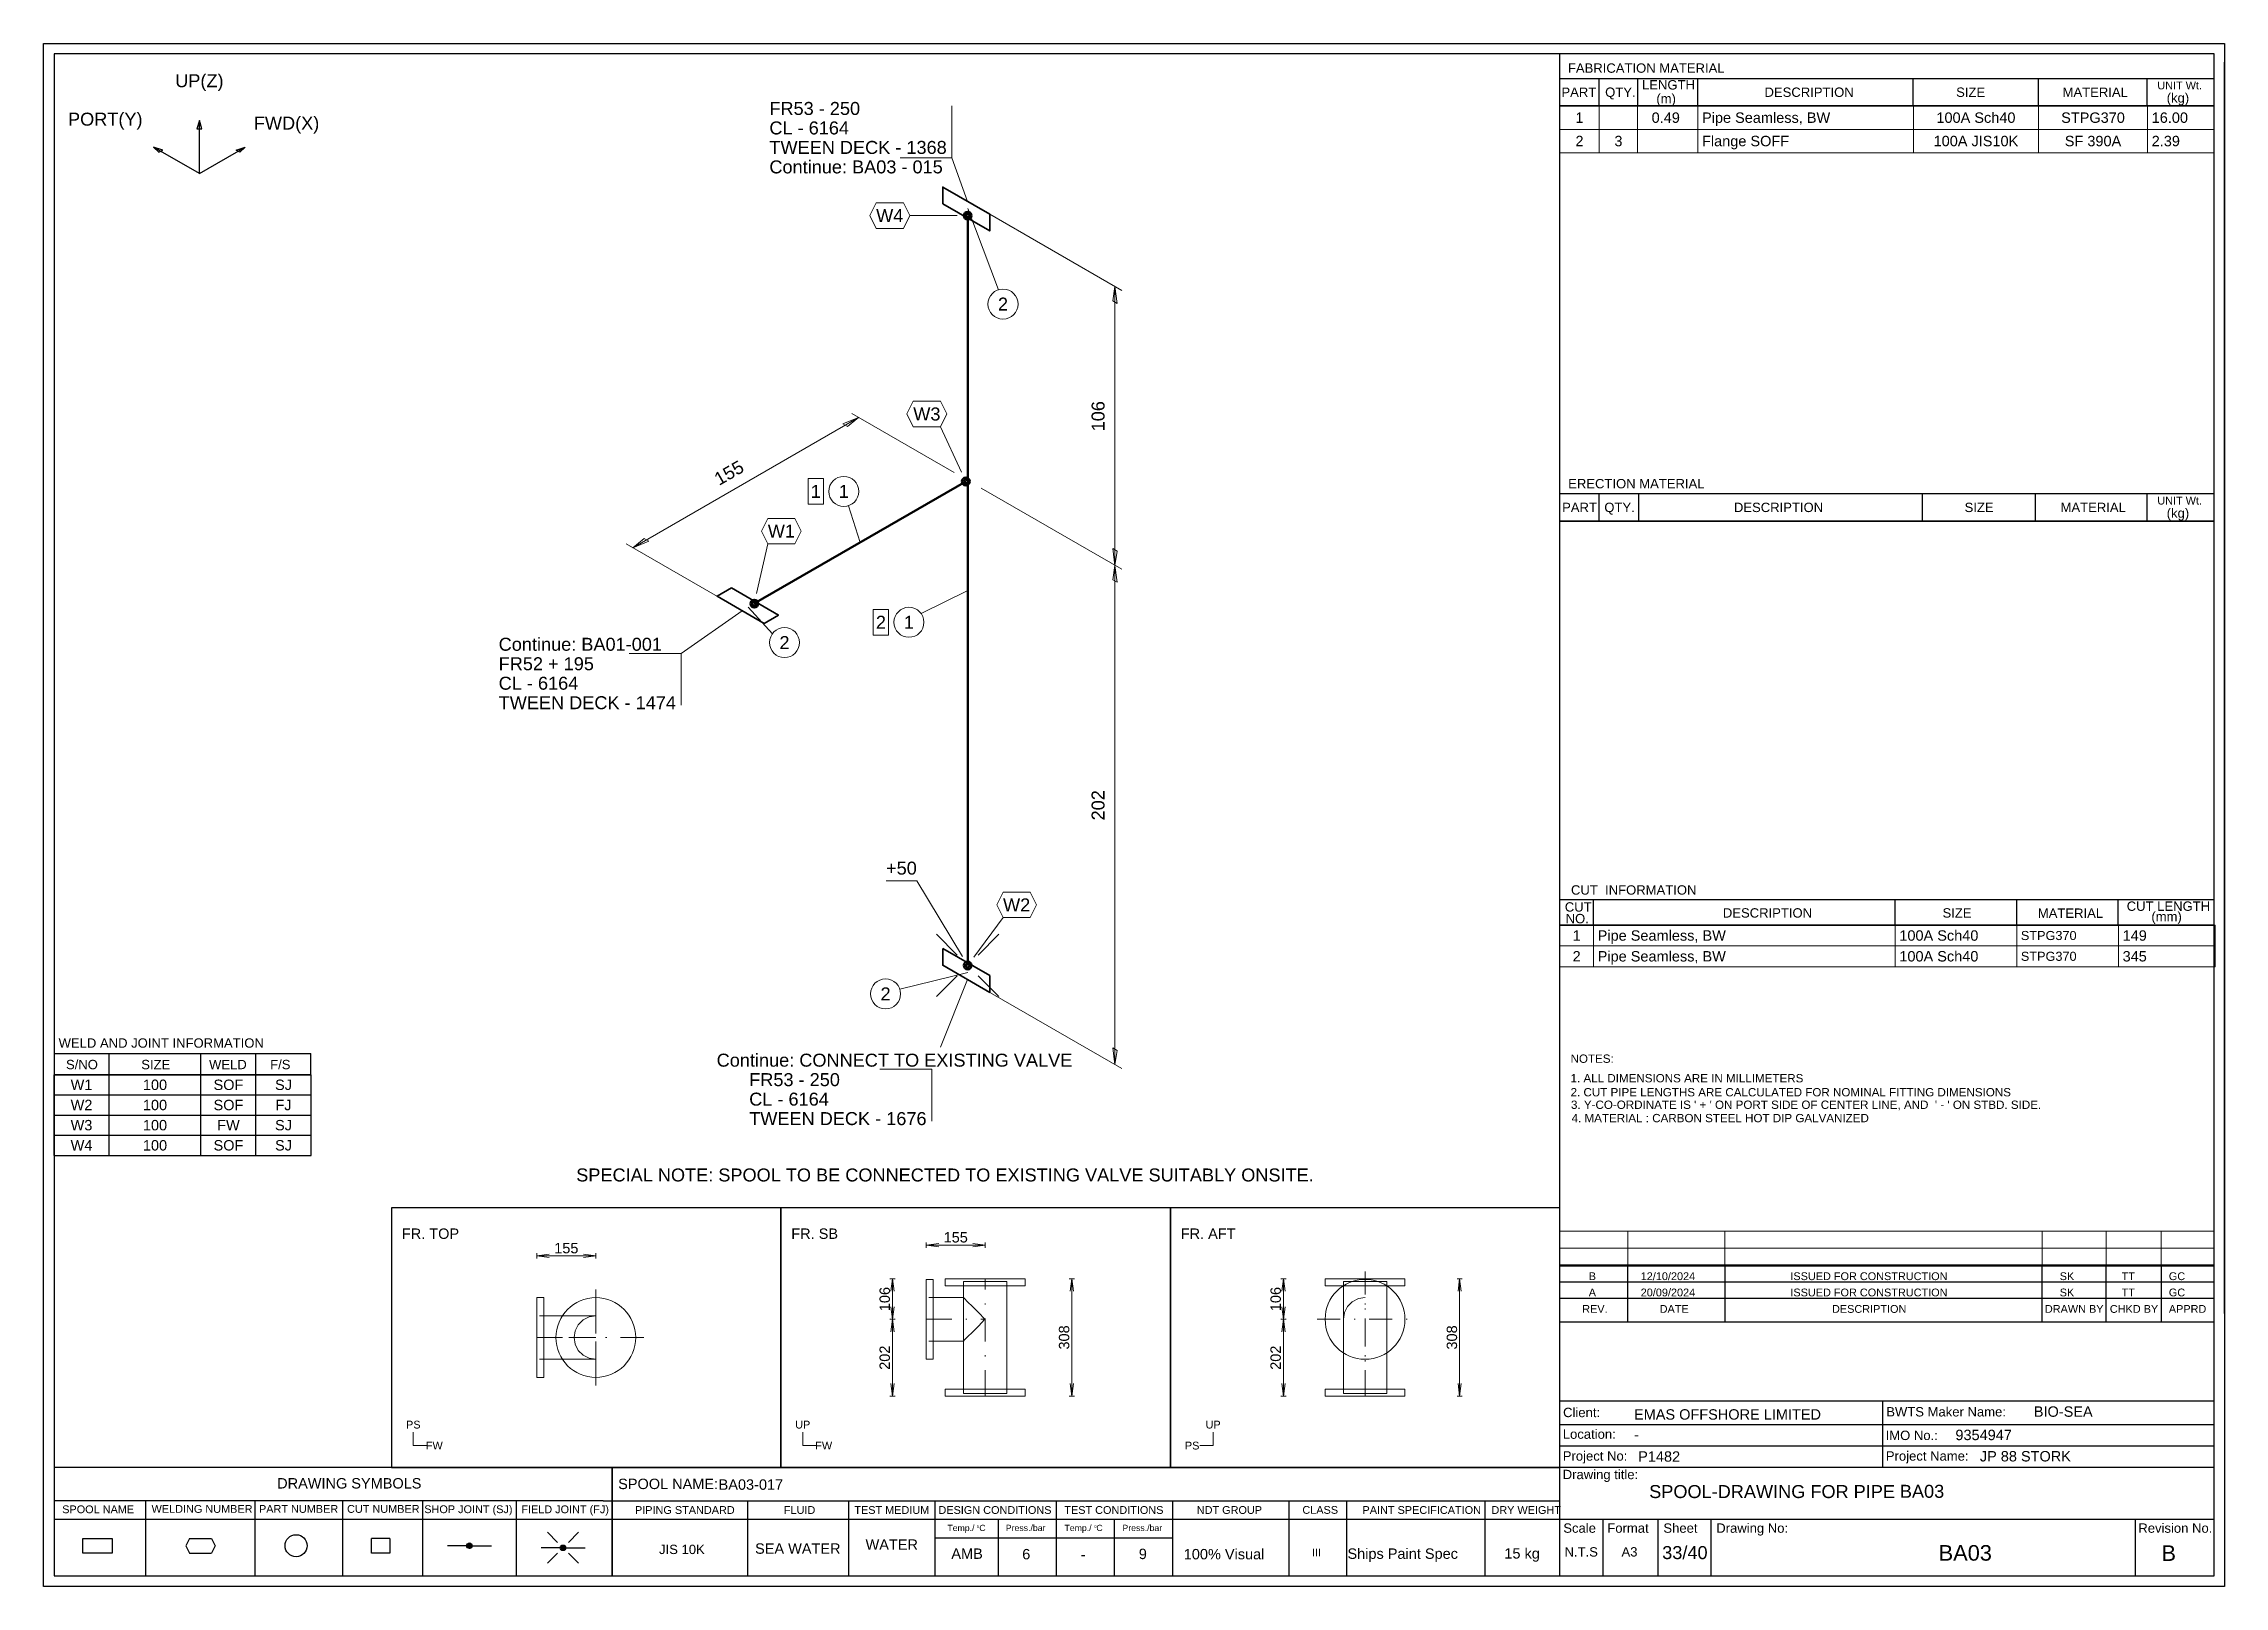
# Model space of a CAD drawing. Header units: millimetres. Extents: x 0 to 420, y 0 to 297.
import ezdxf
from ezdxf.enums import TextEntityAlignment as Align

# ---------------------------------------------------------------- set-up
doc = ezdxf.new("R2010")
doc.units = ezdxf.units.MM
doc.linetypes.add('DOTTED_DASHED5', pattern=[10.0001, 4.444489, -2.666693, 0.222224, -2.666693])
doc.linetypes.add('DOTTED_DASHED6', pattern=[9.99998, 4.444436, -2.666661, 0.222222, -2.666661])
for name, color, linetype in [('FramesFromTables', 40, 'Continuous'), ('I_Coordinates', 11, 'Continuous'), ('I_CutNumbers', 10, 'Continuous'), ('I_Dimensions', 4, 'Continuous'), ('I_OtherComponents', 2, 'Continuous'), ('I_PartNumbers', 9, 'Continuous'), ('I_Pipes', 1, 'Continuous'), ('I_Tags', 8, 'Continuous'), ('SymbolsOnDrawingSheet', 1, 'Continuous'), ('TextFromTables', 2, 'Continuous'), ('TextFromTextBoxes', 2, 'Continuous')]:
    doc.layers.add(name, color=color, linetype=linetype)
doc.styles.add('Cadmatic Default Text', font='arial.ttf')

# ---------------------------------------------------------------- blocks, each defined once
blk = doc.blocks.new('BA01728716209_BOM_4')
at = {"layer": 'FramesFromTables', "linetype": 'ByBlock', "lineweight": 18}
for p, q in [((292, 285), (418, 285)), ((292, 276), (292, 285)), ((292, 276), (292, 285)), ((299.6, 276), (299.6, 285)), ((299.6, 276), (299.6, 285)), ((307, 276), (307, 285)), ((307, 276), (307, 285)), ((318.6, 276), (318.6, 285)), ((318.6, 276), (318.6, 285)), ((360.1, 276), (360.1, 285)), ((360.1, 276), (360.1, 285)), ((384.2, 276), (384.2, 285)), ((384.2, 276), (384.2, 285)), ((405.2, 276), (405.2, 285)), ((405.2, 276), (405.2, 285)), ((418, 276), (418, 285)), ((292, 280.5), (418, 280.5)), ((292, 205), (418.1, 205)), ((292, 205), (418.1, 205)), ((292, 127.3), (418.2, 127.3)), ((292, 119.3), (292, 127.3)), ((292, 119.3), (292, 127.3)), ((298.5, 119.3), (298.5, 127.3)), ((298.5, 119.3), (298.5, 127.3)), ((356.6, 119.3), (356.6, 127.3)), ((356.6, 119.3), (356.6, 127.3)), ((380, 119.3), (380, 127.3)), ((380, 119.3), (380, 127.3)), ((399.6, 119.3), (399.6, 127.3)), ((399.6, 119.3), (399.6, 127.3)), ((418, 119.3), (418, 127.3)), ((292, 123.3), (418.2, 123.3)), ((292, 68.4), (418, 68.4)), ((292, 58.6), (292, 68.4)), ((292, 58.6), (292, 68.4)), ((305.1, 58.6), (305.1, 68.4)), ((305.1, 58.6), (305.1, 68.4)), ((323.8, 58.6), (323.8, 68.4)), ((323.8, 58.6), (323.8, 68.4)), ((384.9, 58.6), (384.9, 68.4)), ((384.9, 58.6), (384.9, 68.4)), ((397.2, 58.6), (397.2, 68.4)), ((397.2, 58.6), (397.2, 68.4)), ((407.8, 58.6), (407.8, 68.4)), ((407.8, 58.6), (407.8, 68.4)), ((418, 58.6), (418, 68.4)), ((292, 65.13), (418, 65.13)), ((292, 61.87), (418, 61.87))]:
    blk.add_line(p, q, dxfattribs=at)
at = {"layer": 'FramesFromTables', "linetype": 'ByBlock', "lineweight": -3}
for p, q in [((2, 98.5), (51.5, 98.5)), ((2, 82.96), (2, 98.5)), ((2, 82.96), (2, 98.5)), ((12.6, 82.96), (12.6, 98.5)), ((12.6, 82.96), (12.6, 98.5)), ((30.3, 82.96), (30.3, 98.5)), ((30.3, 82.96), (30.3, 98.5)), ((40.9, 82.96), (40.9, 98.5)), ((40.9, 82.96), (40.9, 98.5)), ((51.5, 82.96), (51.5, 98.5)), ((2, 94.62), (51.5, 94.62)), ((2, 90.73), (51.5, 90.73)), ((2, 86.85), (51.5, 86.85))]:
    blk.add_line(p, q, dxfattribs=at)
at = {"layer": 'FramesFromTables', "linetype": 'ByBlock', "lineweight": 18, "flags": 128}
for points in [[(292, 276), (418, 276), (418, 285)], [(292, 119.3), (418.2, 119.3), (418.2, 127.3)], [(292, 58.6), (418, 58.6), (418, 68.4)]]:
    blk.add_lwpolyline(points, dxfattribs=at)
at = {"layer": 'FramesFromTables', "linetype": 'ByBlock', "lineweight": -3, "flags": 128}
blk.add_lwpolyline([(2, 82.96), (51.5, 82.96), (51.5, 98.5)], dxfattribs=at)
at = {"layer": 'TextFromTables', "linetype": 'ByBlock', "lineweight": 13, "style": 'Cadmatic Default Text'}
for s, p in [('1', (295.8, 282.75)), ('2', (295.8, 278.25))]:
    blk.add_text(s, height=2, dxfattribs=at).set_placement(p, align=Align.MIDDLE_CENTER)
at = {"layer": 'TextFromTables', "linetype": 'ByBlock', "lineweight": 25, "style": 'Cadmatic Default Text'}
for s, p in [('0.49 ', (312.8, 282.75)), ('100A Sch40', (372.15, 282.75)), ('STPG370', (394.7, 282.75)), ('3', (303.3, 278.25)), ('100A JIS10K', (372.15, 278.25)), ('SF 390A', (394.7, 278.25)), ('1', (295.25, 125.3)), ('2', (295.25, 121.3)), ('W1', (7.3, 96.56)), ('100', (21.45, 96.56)), ('SOF', (35.6, 96.56)), ('SJ', (46.2, 96.56)), ('W2', (7.3, 92.67)), ('100', (21.45, 92.67)), ('SOF', (35.6, 92.67)), ('FJ', (46.2, 92.67)), ('W3', (7.3, 88.79)), ('100', (21.45, 88.79)), ('FW', (35.6, 88.79)), ('SJ', (46.2, 88.79)), ('W4', (7.3, 84.91)), ('100', (21.45, 84.91)), ('SOF', (35.6, 84.91)), ('SJ', (46.2, 84.91))]:
    blk.add_text(s, height=2, dxfattribs=at).set_placement(p, align=Align.MIDDLE_CENTER)
for s, height, p in [('Pipe Seamless, BW ', 2, (319.4, 282.75)), ('16.00', 2, (406, 282.75)), ('Flange SOFF ', 2, (319.4, 278.25)), ('2.39', 2, (406, 278.25)), ('Pipe Seamless, BW', 2, (299.3, 125.3)), ('100A Sch40', 2, (357.4, 125.3)), ('STPG370', 1.75, (380.8, 125.3)), ('149', 2, (400.4, 125.3)), ('Pipe Seamless, BW', 2, (299.3, 121.3)), ('100A Sch40', 2, (357.4, 121.3)), ('STPG370', 1.75, (380.8, 121.3)), ('345', 2, (400.4, 121.3))]:
    blk.add_text(s, height=height, dxfattribs=at).set_placement(p, align=Align.MIDDLE_LEFT)
at = {"layer": 'TextFromTextBoxes', "linetype": 'ByBlock', "lineweight": -3, "style": 'Cadmatic Default Text'}
for s, p in [('EMAS OFFSHORE LIMITED', (306.3, 33.1)), ('BIO-SEA', (383.3, 33.65)), ('9354947', (368.2, 29.15)), ('-', (306.3, 29.2)), ('P1482', (307.1, 25)), ('JP 88 STORK', (372.9, 25.05)), ('BA03-017', (130, 19.6))]:
    blk.add_text(s, height=2, dxfattribs=at).set_placement(p, align=Align.MIDDLE_LEFT)
at = {"layer": 'TextFromTextBoxes', "linetype": 'ByBlock', "lineweight": 25, "style": 'Cadmatic Default Text'}
blk.add_text('BA03', height=2.5, dxfattribs=at).set_placement((357.5, 18.3), align=Align.MIDDLE_LEFT)
at = {"layer": 'TextFromTextBoxes', "linetype": 'ByBlock', "lineweight": -3, "style": 'Cadmatic Default Text'}
for s, height, p in [('WATER', 2, (163.35, 8.05)), ('SEA WATER', 2, (145.25, 7.28)), ('AMB', 2, (177.85, 6.3)), ('6', 2, (189.25, 6.2)), ('-', 2, (200.2, 6.15)), ('9', 2, (211.7, 6.25)), ('100% Visual', 2, (227.35, 6.2)), ('Ships Paint Spec', 2, (261.75, 6.3)), ('15 kg', 2, (284.75, 6.35)), ('33/40', 2.5, (316.1, 6.5))]:
    blk.add_text(s, height=height, dxfattribs=at).set_placement(p, align=Align.MIDDLE_CENTER)
at = {"layer": 'TextFromTextBoxes', "linetype": 'ByBlock', "lineweight": 25, "style": 'Cadmatic Default Text'}
blk.add_text('BA03', height=3, dxfattribs=at).set_placement((370.1, 6.45), align=Align.MIDDLE_CENTER)
blk = doc.blocks.new('SEDS_SPOOL_FORMAT_Gol_5')
at = {"layer": 'SymbolsOnDrawingSheet', "linetype": 'ByBlock', "lineweight": -3, "flags": 128}
for points in [[(0, 297), (420, 297), (420, 0), (0, 0), (0, 297)], [(418.01, 295.01), (2, 295.01)], [(2, 295.01), (2, 2)], [(292.02, 50.91), (292.02, 295.01)], [(418.01, 2), (418.01, 295.01)], [(292.02, 290.3), (418.01, 290.3)], [(299.59, 285.01), (299.59, 290.3)], [(307.02, 285.01), (307.02, 290.3)], [(318.61, 285.01), (318.61, 290.3)], [(360.08, 285.01), (360.08, 290.3)], [(384.18, 285.01), (384.18, 290.3)], [(405.15, 285.01), (405.15, 290.3)], [(405.15, 285.01), (405.15, 290.3)], [(420, 52.53), (420, 293.46)], [(420, 52.53), (420, 293.46)], [(292.02, 284.66), (292.02, 288.77)], [(292, 285), (418, 285)], [(292, 253.5), (292, 285)], [(292, 253.5), (292, 285)], [(292.02, 285.01), (418.01, 285.01)], [(418.01, 285.01), (292.02, 285.01)], [(418, 253.5), (418, 285)], [(292.02, 210.38), (418.01, 210.38)], [(299.57, 205.08), (299.57, 210.38)], [(307.21, 205.08), (307.21, 210.38)], [(361.83, 205.03), (361.83, 210.38)], [(383.61, 205.08), (383.61, 210.38)], [(405.15, 205.17), (405.15, 210.38)], [(292.02, 205.08), (292.02, 209.18)], [(292.02, 205.08), (418.01, 205.08)], [(292.02, 186.7), (292.02, 205.08)], [(292.02, 186.7), (292.02, 205.08)], [(418.01, 205.08), (292.02, 205.08)], [(418, 166), (418, 205)], [(292.02, 132.23), (418.01, 132.23)], [(292.02, 127.3), (292.02, 131.41)], [(298.48, 127.3), (298.48, 132.23)], [(356.6, 127.3), (356.6, 132.23)], [(380.01, 127.3), (380.01, 132.23)], [(399.56, 127.3), (399.56, 132.23)], [(292.02, 127.3), (418.01, 127.3)], [(418.01, 127.3), (292.02, 127.3)], [(418, 111.3), (418, 127.3)], [(2, 102.57), (51.49, 102.57)], [(12.6, 98.45), (12.6, 102.57)], [(30.28, 98.45), (30.28, 102.57)], [(40.88, 98.45), (40.88, 102.57)], [(51.49, 98.45), (51.49, 102.57)], [(2, 98.5), (51.5, 98.5)], [(2, 98.5), (51.5, 98.5)], [(51.49, 98.47), (2, 98.47)], [(2, 98.45), (51.49, 98.45)], [(418, 55.4), (418, 68.5)], [(292.02, 52.57), (292.02, 66.5)], [(292.02, 52.57), (292.02, 66.5)], [(292.02, 61.73), (418.01, 61.73)], [(305.1, 50.91), (305.1, 61.73)], [(323.84, 50.91), (323.84, 61.73)], [(384.91, 50.91), (384.91, 61.73)], [(397.21, 50.91), (397.21, 61.73)], [(407.86, 50.91), (407.86, 61.73)], [(292.02, 58.6), (418.01, 58.6)], [(292.02, 55.47), (418.01, 55.47)], [(292.02, 50.91), (418.01, 50.91)], [(292.02, 2), (292.02, 50.91)], [(292.02, 35.73), (418.01, 35.73)], [(354.24, 22.93), (354.24, 35.73)], [(292.02, 31.13), (418.01, 31.13)], [(292.02, 27.03), (418.01, 27.03)], [(2, 22.93), (107.74, 22.93)], [(107.74, 22.93), (292.02, 22.93)], [(109.52, 22.93), (109.52, 2)], [(109.52, 2), (109.52, 22.93)], [(292.02, 22.93), (418.01, 22.93)], [(107.74, 16.45), (2, 16.45)], [(2, 12.91), (292.02, 12.91)], [(19.62, 16.45), (19.62, 2)], [(40.69, 16.45), (40.69, 2)], [(57.56, 16.45), (57.56, 2)], [(72.95, 16.45), (72.95, 2)], [(91.02, 16.45), (91.02, 2)], [(107.74, 16.45), (292.02, 16.45)], [(135.58, 16.45), (135.58, 2)], [(155.03, 16.45), (155.03, 2)], [(171.67, 16.45), (171.67, 2)], [(183.82, 12.91), (183.82, 2)], [(195.02, 16.45), (195.02, 2)], [(206.21, 12.91), (206.21, 2)], [(217.4, 16.45), (217.4, 2)], [(239.85, 16.45), (239.85, 2)], [(250.91, 16.34), (250.91, 2)], [(277.59, 16.45), (277.59, 2)], [(292.02, 12.91), (418.01, 12.91)], [(300.39, 2), (300.39, 12.91)], [(310.96, 2), (310.96, 12.91)], [(321.13, 2), (321.13, 12.91)], [(402.9, 2), (402.9, 12.91)], [(13.2, 6.41), (7.55, 6.41), (7.55, 9.23), (13.2, 9.23)], [(13.2, 9.23), (13.2, 6.41)], [(28.12, 9.23), (27.42, 7.82)], [(28.12, 9.23), (32.36, 9.23)], [(32.36, 9.23), (33.07, 7.82)], [(66.68, 9.23), (66.68, 6.41), (63.15, 6.41), (63.15, 9.23)], [(66.68, 9.23), (63.15, 9.23)], [(99, 8.47), (97.06, 10.41)], [(101.09, 8.47), (103.03, 10.41)], [(171.67, 9.37), (217.4, 9.37)], [(171.67, 9.37), (217.4, 9.37)], [(27.42, 7.82), (28.12, 6.41)], [(28.12, 6.41), (32.36, 6.41)], [(33.07, 7.82), (32.36, 6.41)], [(81.48, 7.82), (77.79, 7.82)], [(81.49, 7.78), (82.04, 8.32)], [(81.51, 7.9), (81.93, 8.32)], [(81.52, 7.7), (82.14, 8.32)], [(81.55, 7.62), (82.22, 8.29)], [(81.56, 8.06), (81.76, 8.26)], [(81.57, 7.54), (82.28, 8.25)], [(81.62, 7.48), (82.34, 8.2)], [(81.68, 7.44), (82.4, 8.16)], [(81.74, 7.39), (82.45, 8.1)], [(81.8, 7.35), (82.48, 8.02)], [(81.88, 7.32), (82.5, 7.94)], [(81.98, 7.32), (82.53, 7.86)], [(82.09, 7.32), (82.52, 7.75)], [(82.24, 7.36), (82.47, 7.59)], [(82.54, 7.82), (86.24, 7.82)], [(99.51, 7.42), (95.82, 7.42)], [(99, 6.38), (97.06, 4.44)], [(99.53, 7.47), (99.99, 7.93)], [(99.53, 7.37), (100.1, 7.93)], [(99.56, 7.29), (100.2, 7.93)], [(99.58, 7.62), (99.88, 7.93)], [(99.58, 7.21), (100.27, 7.89)], [(99.61, 7.13), (100.33, 7.84)], [(99.67, 7.08), (100.39, 7.8)], [(99.73, 7.03), (100.45, 7.75)], [(99.79, 6.99), (100.49, 7.69)], [(99.85, 6.94), (100.52, 7.61)], [(99.94, 6.92), (100.54, 7.53)], [(100.04, 6.92), (100.57, 7.45)], [(100.15, 6.92), (100.54, 7.31)], [(100.38, 7.04), (100.49, 7.15)], [(100.57, 7.42), (104.27, 7.42)], [(101.09, 6.38), (103.03, 4.44)], [(2, 2), (418.01, 2)]]:
    blk.add_lwpolyline(points, dxfattribs=at)
at = {"layer": 'SymbolsOnDrawingSheet', "linetype": 'ByBlock', "lineweight": -3}
for centre, radius in [((48.63, 7.82), 2.12), ((82.01, 7.82), 0.53), ((100.04, 7.42), 0.53)]:
    blk.add_circle(centre, radius, dxfattribs=at)
at = {"layer": 'SymbolsOnDrawingSheet', "linetype": 'ByBlock', "lineweight": -3, "style": 'Cadmatic Default Text'}
for s, height, p in [('FABRICATION MATERIAL', 1.8, (293.57, 293.19)), ('LENGTH', 1.8, (307.84, 289.97)), ('PART', 1.8, (292.32, 288.55)), ('QTY.', 1.8, (300.74, 288.55)), ('DESCRIPTION', 1.8, (331.43, 288.55)), ('SIZE', 1.8, (368.34, 288.55)), ('MATERIAL', 1.8, (388.84, 288.55)), ('UNIT Wt.', 1.5, (407.08, 289.7)), (' (kg)', 1.8, (408.19, 287.46)), ('ERECTION MATERIAL', 1.8, (293.62, 213.19)), ('PART', 1.8, (292.45, 208.62)), ('QTY.', 1.8, (300.58, 208.62)), ('DESCRIPTION', 1.8, (325.54, 208.62)), ('SIZE', 1.8, (369.97, 208.62)), ('MATERIAL', 1.8, (388.45, 208.62)), ('UNIT Wt.', 1.5, (407.08, 209.77)), (' (kg)', 1.8, (408.19, 207.53)), ('CUT  INFORMATION', 1.8, (294.16, 134.97)), ('CUT ', 1.8, (292.97, 131.7)), ('DESCRIPTION', 1.8, (323.41, 130.55)), ('SIZE', 1.8, (365.72, 130.55)), ('MATERIAL', 1.8, (384.07, 130.5)), ('CUT LENGTH', 1.8, (401.19, 131.85)), ('NO.', 1.8, (293.13, 129.46)), ('(mm)', 1.8, (405.94, 129.85)), ('WELD AND JOINT INFORMATION', 1.8, (2.89, 105.5)), ('S/NO', 1.8, (4.31, 101.36)), ('SIZE', 1.8, (18.81, 101.36)), ('WELD', 1.8, (31.86, 101.36)), ('F/S', 1.8, (43.63, 101.36)), ('SPOOL-DRAWING FOR PIPE', 2.5, (309.22, 19.5))]:
    blk.add_text(s, height=height, dxfattribs=at).set_placement(p, align=Align.TOP_LEFT)
for s, height, p in [('(m)', 1.8, (310.6, 285.51)), ('Client:', 1.8, (292.64, 32.58)), ('BWTS Maker Name:', 1.8, (354.88, 32.71)), ('Location:', 1.8, (292.58, 28.41)), ('IMO No.:', 1.8, (354.76, 28.17)), ('Project No:', 1.8, (292.58, 24.2)), ('Project Name:', 1.8, (354.8, 24.2)), ('Drawing title:', 1.8, (292.57, 20.64)), ('DRAWING SYMBOLS', 2, (44.98, 18.84)), ('Temp./  C   ', 1.2, (174.06, 10.65)), ('0', 0.53, (179.71, 11.25)), ('Press./bar', 1.2, (185.31, 10.65)), ('Temp./  C   ', 1.2, (196.61, 10.65)), ('0', 0.53, (202.37, 11.25)), ('Press./bar', 1.2, (207.78, 10.65)), ('Scale', 1.8, (292.68, 10.32)), ('Format', 1.8, (301.16, 10.32)), ('Sheet', 1.8, (311.96, 10.32)), ('Drawing No:', 1.8, (322.14, 10.32)), ('Revision No.', 1.8, (403.43, 10.32)), ('N.T.S', 1.8, (292.92, 5.74)), ('A3', 1.8, (303.89, 5.74))]:
    blk.add_text(s, height=height, dxfattribs=at).set_placement(p)
for s, height, p in [('NOTES:', 1.6, (294.08, 101.59)), ('1. ALL DIMENSIONS ARE IN MILLIMETERS', 1.6, (294.08, 97.83)), ('2. CUT PIPE LENGTHS ARE CALCULATED FOR NOMINAL FITTING DIMENSIONS', 1.6, (294.08, 95.13)), ("3. Y-CO-ORDINATE IS ' + ' ON PORT SIDE OF CENTER LINE, AND  ' - ' ON STBD. SIDE.", 1.6, (294.16, 92.72)), ('4. MATERIAL : CARBON STEEL HOT DIP GALVANIZED', 1.6, (294.28, 90.15)), ('B', 1.5, (297.58, 59.71)), ('12/10/2024', 1.5, (307.59, 59.71)), ('ISSUED FOR CONSTRUCTION', 1.5, (336.41, 59.71)), ('SK', 1.5, (388.28, 59.71)), ('TT', 1.5, (400.21, 59.71)), ('GC', 1.5, (409.3, 59.71)), ('A', 1.5, (297.58, 56.58)), ('20/09/2024', 1.5, (307.59, 56.58)), ('ISSUED FOR CONSTRUCTION', 1.5, (336.41, 56.58)), ('SK', 1.5, (388.28, 56.58)), ('TT', 1.5, (400.21, 56.58)), ('GC', 1.5, (409.3, 56.58)), ('REV.', 1.5, (296.32, 53.41)), ('DATE', 1.5, (311.24, 53.41)), ('DESCRIPTION', 1.5, (344.43, 53.41)), ('DRAWN BY', 1.5, (385.43, 53.41)), ('CHKD BY', 1.5, (397.94, 53.41)), ('APPRD', 1.5, (409.3, 53.41)), ('SPOOL NAME:', 2, (110.65, 19.73)), ('SPOOL NAME', 1.5, (3.58, 14.83)), ('WELDING NUMBER', 1.5, (20.79, 14.91)), ('PART NUMBER', 1.5, (41.48, 14.91)), ('CUT NUMBER', 1.5, (58.44, 14.91)), ('SHOP JOINT (SJ)', 1.5, (73.31, 14.85)), ('FIELD JOINT (FJ)', 1.5, (92, 14.83)), ('PIPING STANDARD', 1.5, (113.89, 14.7)), ('FLUID', 1.5, (142.57, 14.7)), ('TEST MEDIUM', 1.5, (156.14, 14.7)), ('DESIGN CONDITIONS', 1.5, (172.34, 14.7)), ('TEST CONDITIONS', 1.5, (196.58, 14.7)), ('NDT GROUP', 1.5, (222.09, 14.7)), ('CLASS', 1.5, (242.43, 14.72)), ('PAINT SPECIFICATION', 1.5, (254.01, 14.7)), ('DRY WEIGHT', 1.5, (278.84, 14.7)), ('JIS 10K', 1.8, (118.53, 7.12)), ('III', 1.5, (244.26, 6.51)), ('B', 3, (407.89, 6.4))]:
    blk.add_text(s, height=height, dxfattribs=at).set_placement(p, align=Align.MIDDLE_LEFT)
blk = doc.blocks.new('BA01728716209_PRT_84_3')
at = {"layer": 'I_OtherComponents', "linetype": 'ByBlock', "lineweight": 35, "flags": 128}
blk.add_lwpolyline([(123.92, 90.71), (123.92, 87.5), (132.97, 82.27), (132.97, 85.48), (123.92, 90.71)], dxfattribs=at)
at = {"layer": 'I_OtherComponents', "linetype": 'ByBlock', "lineweight": 50}
for radius in [0.75, 0.375]:
    blk.add_circle((128.73, 87.44), radius, dxfattribs=at)
blk = doc.blocks.new('BA01728716209_PRT_85_3')
at = {"layer": 'I_Pipes', "linetype": 'ByBlock', "lineweight": 50}
blk.add_line((128.73, 87.44), (128.73, 231.8), dxfattribs=at)
blk = doc.blocks.new('BA01728716209_PRT_88_3')
at = {"layer": 'I_OtherComponents', "linetype": 'ByBlock', "lineweight": 35, "flags": 128}
blk.add_lwpolyline([(123.92, 234.09), (123.92, 237.3), (132.97, 232.07), (132.97, 228.86), (123.92, 234.09)], dxfattribs=at)
at = {"layer": 'I_OtherComponents', "linetype": 'ByBlock', "lineweight": 50}
for radius in [0.75, 0.375]:
    blk.add_circle((128.73, 231.8), radius, dxfattribs=at)
blk = doc.blocks.new('BA01728716209_PRT_94_3')
at = {"layer": 'I_Pipes', "linetype": 'ByBlock', "lineweight": 50}
blk.add_line((87.63, 157.1), (128.37, 180.63), dxfattribs=at)
blk = doc.blocks.new('BA01728716209_PRT_95_3')
at = {"layer": 'I_OtherComponents', "linetype": 'ByBlock', "lineweight": 35, "flags": 128}
blk.add_lwpolyline([(83.24, 160.12), (80.46, 158.52), (89.51, 153.29), (92.29, 154.9), (83.24, 160.12)], dxfattribs=at)
at = {"layer": 'I_OtherComponents', "linetype": 'ByBlock', "lineweight": 50}
for radius in [0.75, 0.375]:
    blk.add_circle((87.63, 157.1), radius, dxfattribs=at)
blk = doc.blocks.new('BA01728716209_DIM_0_3')
at = {"layer": 'I_Dimensions', "linetype": 'ByBlock', "lineweight": 0}
for p, q in [((106.43, 193.71), (126.13, 182.33)), ((64.27, 167.87), (107.73, 192.96)), ((82.67, 157.24), (62.97, 168.62))]:
    blk.add_line(p, q, dxfattribs=at)
at = {"layer": 'I_Dimensions', "linetype": 'ByBlock', "lineweight": 0, "flags": 128}
for points in [[(107.73, 192.96), (105.56, 191.21), (104.7, 191.71), (107.73, 192.96)], [(64.27, 167.87), (67.3, 169.12), (66.43, 169.62), (64.27, 167.87)]]:
    blk.add_lwpolyline(points, dxfattribs=at)
at = {"layer": 'I_Dimensions', "linetype": 'ByBlock', "lineweight": 0, "style": 'Cadmatic Default Text'}
blk.add_text('155', height=2.5, rotation=30, dxfattribs=at).set_placement((82.75, 182.29), align=Align.MIDDLE_CENTER)
blk = doc.blocks.new('BA01728716209_DIM_1_3')
at = {"layer": 'I_Dimensions', "linetype": 'ByBlock', "lineweight": 0}
for p, q in [((158.39, 163.71), (131.33, 179.33)), ((157.09, 68.35), (157.09, 164.46)), ((131.33, 83.22), (158.39, 67.6))]:
    blk.add_line(p, q, dxfattribs=at)
at = {"layer": 'I_Dimensions', "linetype": 'ByBlock', "lineweight": 0, "flags": 128}
for points in [[(157.09, 164.46), (157.52, 161.21), (156.66, 161.71), (157.09, 164.46)], [(157.09, 68.35), (157.52, 71.1), (156.66, 71.6), (157.09, 68.35)]]:
    blk.add_lwpolyline(points, dxfattribs=at)
at = {"layer": 'I_Dimensions', "linetype": 'ByBlock', "lineweight": 0, "style": 'Cadmatic Default Text'}
blk.add_text('202', height=2.5, rotation=90, dxfattribs=at).set_placement((153.84, 118.28), align=Align.MIDDLE_CENTER)
blk = doc.blocks.new('BA01728716209_DIM_2_3')
at = {"layer": 'I_Dimensions', "linetype": 'ByBlock', "lineweight": 0}
for p, q in [((158.39, 217.4), (131.33, 233.02)), ((157.09, 164.46), (157.09, 218.15)), ((131.33, 179.33), (158.39, 163.71))]:
    blk.add_line(p, q, dxfattribs=at)
at = {"layer": 'I_Dimensions', "linetype": 'ByBlock', "lineweight": 0, "flags": 128}
for points in [[(157.09, 218.15), (157.52, 214.9), (156.66, 215.4), (157.09, 218.15)], [(157.09, 164.46), (157.52, 167.21), (156.66, 167.71), (157.09, 164.46)]]:
    blk.add_lwpolyline(points, dxfattribs=at)
at = {"layer": 'I_Dimensions', "linetype": 'ByBlock', "lineweight": 0, "style": 'Cadmatic Default Text'}
blk.add_text('106', height=2.5, rotation=90, dxfattribs=at).set_placement((153.84, 193.18), align=Align.MIDDLE_CENTER)
blk = doc.blocks.new('BA01728716209_CRD_2_3')
at = {"layer": 'I_Coordinates', "linetype": 'ByBlock', "lineweight": 0}
blk.add_line((73.56, 147.53), (85.27, 155.74), dxfattribs=at)
at = {"layer": 'I_Coordinates', "linetype": 'ByBlock', "lineweight": 0, "flags": 128}
blk.add_lwpolyline([(73.56, 137.53), (73.56, 147.53), (63.56, 147.53)], dxfattribs=at)
at = {"layer": 'I_Coordinates', "linetype": 'ByBlock', "lineweight": 0, "style": 'Cadmatic Default Text'}
for s, p in [('Continue: BA01-001', (38.4, 150.53)), ('CL - 6164', (38.4, 143.03)), ('FR52 + 195', (38.4, 146.78)), ('TWEEN DECK - 1474', (38.4, 139.28))]:
    blk.add_text(s, height=2.5, dxfattribs=at).set_placement(p, align=Align.TOP_LEFT)
blk = doc.blocks.new('BA01728716209_PTN_0_3')
at = {"layer": 'I_PartNumbers', "linetype": 'ByBlock', "lineweight": 0}
blk.add_line((115.67, 82.87), (128.73, 86.08), dxfattribs=at)
blk.add_circle((112.92, 81.97), 2.89, dxfattribs=at)
at = {"layer": 'I_PartNumbers', "linetype": 'ByBlock', "lineweight": 0, "style": 'Cadmatic Default Text'}
blk.add_text('2', height=2.5, dxfattribs=at).set_placement((112.92, 81.97), align=Align.MIDDLE_CENTER)
blk = doc.blocks.new('BA01728716209_PTN_1_3')
at = {"layer": 'I_PartNumbers', "linetype": 'ByBlock', "lineweight": 0}
blk.add_line((105.77, 175.96), (108, 168.87), dxfattribs=at)
blk.add_circle((104.87, 178.71), 2.89, dxfattribs=at)
at = {"layer": 'I_PartNumbers', "linetype": 'ByBlock', "lineweight": 0, "style": 'Cadmatic Default Text'}
blk.add_text('1', height=2.5, dxfattribs=at).set_placement((104.87, 178.71), align=Align.MIDDLE_CENTER)
blk = doc.blocks.new('BA01728716209_PTN_2_3')
at = {"layer": 'I_PartNumbers', "linetype": 'ByBlock', "lineweight": 0}
blk.add_line((91.11, 151.3), (86.45, 156.42), dxfattribs=at)
blk.add_circle((93.45, 149.6), 2.89, dxfattribs=at)
at = {"layer": 'I_PartNumbers', "linetype": 'ByBlock', "lineweight": 0, "style": 'Cadmatic Default Text'}
blk.add_text('2', height=2.5, dxfattribs=at).set_placement((93.45, 149.6), align=Align.MIDDLE_CENTER)
blk = doc.blocks.new('BA01728716209_PTN_3_3')
at = {"layer": 'I_PartNumbers', "linetype": 'ByBlock', "lineweight": 0}
blk.add_line((119.76, 155.21), (128.73, 159.62), dxfattribs=at)
blk.add_circle((117.42, 153.51), 2.89, dxfattribs=at)
at = {"layer": 'I_PartNumbers', "linetype": 'ByBlock', "lineweight": 0, "style": 'Cadmatic Default Text'}
blk.add_text('1', height=2.5, dxfattribs=at).set_placement((117.42, 153.51), align=Align.MIDDLE_CENTER)
blk = doc.blocks.new('BA01728716209_PTN_4_3')
at = {"layer": 'I_PartNumbers', "linetype": 'ByBlock', "lineweight": 0}
blk.add_line((134.64, 217.52), (128.73, 233.16), dxfattribs=at)
blk.add_circle((135.53, 214.77), 2.89, dxfattribs=at)
at = {"layer": 'I_PartNumbers', "linetype": 'ByBlock', "lineweight": 0, "style": 'Cadmatic Default Text'}
blk.add_text('2', height=2.5, dxfattribs=at).set_placement((135.53, 214.77), align=Align.MIDDLE_CENTER)
blk = doc.blocks.new('BA01728716209_CUT_5_3')
at = {"layer": 'I_CutNumbers', "linetype": 'ByBlock', "lineweight": 0, "flags": 128}
blk.add_lwpolyline([(100.94, 176.26), (100.94, 181.16), (98, 181.16), (98, 176.26), (100.94, 176.26)], dxfattribs=at)
at = {"layer": 'I_CutNumbers', "linetype": 'ByBlock', "lineweight": 0, "style": 'Cadmatic Default Text'}
blk.add_text('1', height=2.5, dxfattribs=at).set_placement((99.47, 178.71), align=Align.MIDDLE_CENTER)
blk = doc.blocks.new('BA01728716209_CUT_6_3')
at = {"layer": 'I_CutNumbers', "linetype": 'ByBlock', "lineweight": 0, "flags": 128}
blk.add_lwpolyline([(113.49, 151.06), (113.49, 155.96), (110.55, 155.96), (110.55, 151.06), (113.49, 151.06)], dxfattribs=at)
at = {"layer": 'I_CutNumbers', "linetype": 'ByBlock', "lineweight": 0, "style": 'Cadmatic Default Text'}
blk.add_text('2', height=2.5, dxfattribs=at).set_placement((112.02, 153.51), align=Align.MIDDLE_CENTER)
blk = doc.blocks.new('Pi_FieldWeld_0')
at = {"layer": 'I_Tags', "linetype": 'ByBlock', "lineweight": 0, "flags": 128}
for points in [[(-2.62, 2.45), (-3.84, 0)], [(-3.84, 0), (-2.62, -2.45)], [(2.62, 2.45), (-2.62, 2.45)], [(3.84, 0), (2.62, 2.45)], [(2.62, -2.45), (3.84, 0)], [(-2.62, -2.45), (-8.25, -10.05)], [(-2.62, -2.45), (2.62, -2.45)], [(-11.44, -9.66), (-15.44, -5.66)], [(-7.44, -9.66), (-3.44, -5.66)], [(-11.44, -13.66), (-15.44, -17.66)], [(-7.44, -13.66), (-3.44, -17.66)]]:
    blk.add_lwpolyline(points, dxfattribs=at)
at = {"layer": 'I_Tags', "linetype": 'ByBlock', "lineweight": 0, "style": 'Cadmatic Default Text'}
blk.add_text('W2', height=2.5, dxfattribs=at).set_placement((0, 0), align=Align.MIDDLE_CENTER)
blk = doc.blocks.new('Pi_Weld_1')
at = {"layer": 'I_Tags', "linetype": 'ByBlock', "lineweight": 0, "flags": 128}
for points in [[(-2.62, 2.45), (-3.84, 0)], [(-3.84, 0), (-2.62, -2.45)], [(2.62, 2.45), (-2.62, 2.45)], [(3.84, 0), (2.62, 2.45)], [(2.62, -2.45), (3.84, 0)], [(3.84, 0), (13, 0)], [(-2.62, -2.45), (2.62, -2.45)]]:
    blk.add_lwpolyline(points, dxfattribs=at)
at = {"layer": 'I_Tags', "linetype": 'ByBlock', "lineweight": 0, "style": 'Cadmatic Default Text'}
blk.add_text('W4', height=2.5, dxfattribs=at).set_placement((0, 0), align=Align.MIDDLE_CENTER)
blk = doc.blocks.new('Pi_Weld_2')
at = {"layer": 'I_Tags', "linetype": 'ByBlock', "lineweight": 0, "flags": 128}
for points in [[(-2.62, 2.45), (-3.84, 0)], [(-3.84, 0), (-2.62, -2.45)], [(2.62, 2.45), (-2.62, 2.45)], [(3.84, 0), (2.62, 2.45)], [(2.62, -2.45), (3.84, 0)], [(-2.62, -2.45), (2.62, -2.45)], [(2.62, -2.45), (6.66, -11.18)]]:
    blk.add_lwpolyline(points, dxfattribs=at)
at = {"layer": 'I_Tags', "linetype": 'ByBlock', "lineweight": 0, "style": 'Cadmatic Default Text'}
blk.add_text('W3', height=2.5, dxfattribs=at).set_placement((0, 0), align=Align.MIDDLE_CENTER)
blk = doc.blocks.new('Pi_ExtraLength2_3')
at = {"layer": 'I_Tags', "linetype": 'ByBlock', "lineweight": 0, "flags": 128}
for points in [[(-2.96, -2.45), (2.96, -2.45)], [(2.96, -2.45), (11.73, -17.02)]]:
    blk.add_lwpolyline(points, dxfattribs=at)
at = {"layer": 'I_Tags', "linetype": 'ByBlock', "lineweight": 0, "style": 'Cadmatic Default Text'}
blk.add_text('+50', height=2.5, dxfattribs=at).set_placement((0, 0), align=Align.MIDDLE_CENTER)
blk = doc.blocks.new('Pi_Weld_4')
at = {"layer": 'I_Tags', "linetype": 'ByBlock', "lineweight": 0, "flags": 128}
for points in [[(-2.62, 2.45), (-3.84, 0)], [(-3.84, 0), (-2.62, -2.45)], [(2.62, 2.45), (-2.62, 2.45)], [(3.84, 0), (2.62, 2.45)], [(2.62, -2.45), (3.84, 0)], [(-2.62, -2.45), (-4.79, -12.02)], [(-2.62, -2.45), (2.62, -2.45)]]:
    blk.add_lwpolyline(points, dxfattribs=at)
at = {"layer": 'I_Tags', "linetype": 'ByBlock', "lineweight": 0, "style": 'Cadmatic Default Text'}
blk.add_text('W1', height=2.5, dxfattribs=at).set_placement((0, 0), align=Align.MIDDLE_CENTER)

msp = doc.modelspace()

# ---------------------------------------------------------------- linework, layer by layer
at = {"linetype": 'ByBlock', "lineweight": 13, "flags": 128}
for points in [[(94.99, 63.12), (94.99, 64.12)], [(94.99, 63.62), (97.39, 63.31), (94.99, 63.62), (97.39, 63.94), (94.99, 63.62)], [(94.99, 63.62), (106.35, 63.62)], [(106.35, 63.62), (103.95, 63.94), (106.35, 63.62), (103.95, 63.31), (106.35, 63.62)], [(106.35, 63.12), (106.35, 64.12)], [(169.99, 65.2), (169.99, 66.2)], [(169.99, 65.7), (172.39, 65.38), (169.99, 65.7), (172.39, 66.02), (169.99, 65.7)], [(169.99, 65.7), (181.35, 65.7)], [(181.35, 65.7), (178.95, 66.02), (181.35, 65.7), (178.95, 65.38), (181.35, 65.7)], [(181.35, 65.2), (181.35, 66.2)], [(163.99, 59.2), (162.99, 59.2)], [(163.49, 59.2), (163.18, 56.8), (163.49, 59.2), (163.81, 56.8), (163.49, 59.2)], [(163.49, 51.41), (163.49, 59.2)], [(197.53, 59.2), (198.53, 59.2)], [(198.03, 59.2), (197.72, 56.8), (198.03, 59.2), (198.35, 56.8), (198.03, 59.2)], [(198.03, 36.63), (198.03, 59.2)], [(239.28, 59.2), (238.28, 59.2)], [(238.78, 59.2), (238.46, 56.8), (238.78, 59.2), (239.1, 56.8), (238.78, 59.2)], [(238.78, 51.41), (238.78, 59.2)], [(272.22, 59.2), (273.22, 59.2)], [(272.72, 59.2), (272.41, 56.8), (272.72, 59.2), (273.04, 56.8), (272.72, 59.2)], [(272.72, 36.63), (272.72, 59.2)], [(163.99, 51.41), (162.99, 51.41)], [(163.49, 51.41), (163.81, 53.81), (163.49, 51.41), (163.18, 53.81), (163.49, 51.41)], [(163.49, 51.41), (163.18, 49.01), (163.49, 51.41), (163.81, 49.01), (163.49, 51.41)], [(163.49, 36.63), (163.49, 51.41)], [(239.28, 51.41), (238.28, 51.41)], [(238.78, 51.41), (239.1, 53.81), (238.78, 51.41), (238.46, 53.81), (238.78, 51.41)], [(238.78, 51.41), (238.46, 49.01), (238.78, 51.41), (239.1, 49.01), (238.78, 51.41)], [(238.78, 36.63), (238.78, 51.41)], [(163.49, 36.63), (163.81, 39.03), (163.49, 36.63), (163.18, 39.03), (163.49, 36.63)], [(198.03, 36.63), (198.35, 39.03), (198.03, 36.63), (197.72, 39.03), (198.03, 36.63)], [(238.78, 36.63), (239.1, 39.03), (238.78, 36.63), (238.46, 39.03), (238.78, 36.63)], [(272.72, 36.63), (273.04, 39.03), (272.72, 36.63), (272.41, 39.03), (272.72, 36.63)], [(163.99, 36.63), (162.99, 36.63)], [(197.53, 36.63), (198.53, 36.63)], [(239.28, 36.63), (238.28, 36.63)], [(272.22, 36.63), (273.22, 36.63)]]:
    msp.add_lwpolyline(points, dxfattribs=at)
at = {"linetype": 'DOTTED_DASHED5', "lineweight": 13, "flags": 128}
for points in [[(181.35, 59.2), (181.35, 57.88)], [(254.5, 60.63), (254.5, 42.19)], [(254.5, 59.2), (254.5, 57.88)], [(106.35, 57.12), (106.35, 38.68)], [(106.35, 38.68), (106.35, 57.12)], [(181.35, 37.15), (181.35, 58.69)], [(254.5, 37.15), (254.5, 58.69)], [(169.99, 51.41), (171.31, 51.41)], [(170.5, 51.41), (181.35, 51.41)], [(245.28, 51.41), (263.72, 51.41)], [(94.99, 47.9), (96.31, 47.9)], [(95.5, 47.9), (106.35, 47.9)], [(115.57, 47.9), (97.12, 47.9)], [(115.57, 47.9), (97.12, 47.9)]]:
    msp.add_lwpolyline(points, dxfattribs=at)
at = {"linetype": 'DOTTED_DASHED6', "lineweight": 13, "flags": 128}
for points in [[(181.35, 36.63), (181.35, 37.95)], [(254.5, 36.63), (254.5, 37.95)]]:
    msp.add_lwpolyline(points, dxfattribs=at)
at = {"layer": 'I_Coordinates', "linetype": 'ByBlock', "lineweight": 0}
for p, q in [((174.94, 275.02), (177.96, 266.61)), ((172.75, 103.8), (177.96, 116.81))]:
    msp.add_line(p, q, dxfattribs=at)
at = {"layer": 'I_Coordinates', "linetype": 'ByBlock', "lineweight": 0, "flags": 128}
for points in [[(174.94, 285.02), (174.94, 275.02), (164.94, 275.02)], [(171.05, 89.55), (171.05, 99.55), (161.05, 99.55)]]:
    msp.add_lwpolyline(points, dxfattribs=at)
at = {"layer": 'I_OtherComponents', "linetype": 'ByBlock', "lineweight": 50}
for radius in [0.75, 0.375]:
    msp.add_circle((177.61, 212.71), radius, dxfattribs=at)
at = {"layer": 'SymbolsOnDrawingSheet', "linetype": 'ByBlock', "lineweight": 25, "flags": 128}
for points in [[(30.5, 280.57), (30, 282.21), (29.5, 280.57), (30.5, 280.57)], [(30, 272), (30, 282.21)], [(30, 272), (21.16, 277.1)], [(22.93, 276.49), (21.16, 277.1), (22.22, 276.08), (22.93, 276.49)], [(30, 272), (38.84, 277.1)], [(37.07, 276.49), (38.84, 277.1), (37.78, 276.08), (37.07, 276.49)], [(67, 22.9), (142, 22.9), (142, 72.9), (67, 72.9), (67, 22.9)], [(142, 22.9), (217, 22.9), (217, 72.9), (142, 72.9), (142, 22.9)], [(217, 22.9), (292, 22.9), (292, 72.9), (217, 72.9), (217, 22.9)]]:
    msp.add_lwpolyline(points, dxfattribs=at)
at = {"layer": 'SymbolsOnDrawingSheet', "linetype": 'ByBlock', "lineweight": 18, "flags": 128}
for points in [[(169.99, 59.1), (171.31, 59.1), (171.31, 43.72), (169.99, 43.72), (169.99, 59.1)], [(189.03, 59.2), (189.03, 57.88), (173.66, 57.88), (173.66, 59.2), (189.03, 59.2)], [(262.19, 59.2), (262.19, 57.88), (246.82, 57.88), (246.82, 59.2), (262.19, 59.2)], [(94.99, 55.58), (96.31, 55.58), (96.31, 40.21), (94.99, 40.21), (94.99, 55.58)], [(177.37, 55.39), (177.16, 55.59), (170.51, 55.59)], [(177.16, 37.15), (177.16, 58.69), (185.53, 58.69), (185.53, 37.15), (177.16, 37.15)], [(177.96, 54.79), (177.37, 55.39)], [(178.89, 53.87), (177.96, 54.79)], [(250.32, 37.15), (250.32, 58.69), (258.68, 58.69), (258.68, 37.15), (250.32, 37.15)], [(252.04, 54.79), (251.12, 53.87)], [(253.21, 55.39), (252.04, 54.79)], [(254.5, 55.59), (253.21, 55.39)], [(105.06, 51.88), (106.35, 52.08), (95.51, 52.08)], [(102.96, 50.36), (103.89, 51.28)], [(105.06, 51.88), (103.89, 51.28)], [(103.89, 51.28), (105.06, 51.88)], [(106.35, 52.08), (105.06, 51.88)], [(180.05, 52.7), (178.89, 53.87)], [(181.29, 51.41), (180.05, 52.7)], [(180.05, 50.12), (181.29, 51.41)], [(250.52, 52.7), (250.32, 51.41)], [(251.12, 53.87), (250.52, 52.7)], [(102.16, 47.9), (102.37, 49.19)], [(102.37, 46.61), (102.16, 47.9)], [(102.37, 49.19), (102.96, 50.36)], [(102.96, 45.44), (102.37, 46.61)], [(170.51, 47.23), (177.16, 47.23), (177.37, 47.43)], [(177.37, 47.43), (177.96, 48.03)], [(177.96, 48.03), (178.89, 48.95)], [(178.89, 48.95), (180.05, 50.12)], [(95.51, 43.72), (106.29, 43.72), (105.05, 43.92), (106.29, 43.72)], [(103.89, 44.51), (102.96, 45.44)], [(105.05, 43.92), (103.89, 44.51)], [(173.66, 36.63), (173.66, 37.95), (189.03, 37.95), (189.03, 36.63), (173.66, 36.63)], [(246.82, 36.63), (246.82, 37.95), (262.19, 37.95), (262.19, 36.63), (246.82, 36.63)], [(71.2, 27.1), (71.2, 29.67)], [(146.2, 27.1), (146.2, 29.67)], [(225.24, 27.1), (225.24, 29.67)], [(71.2, 27.1), (73.78, 27.1)], [(146.2, 27.1), (148.77, 27.1)], [(225.24, 27.1), (222.66, 27.1)]]:
    msp.add_lwpolyline(points, dxfattribs=at)
at = {"layer": 'SymbolsOnDrawingSheet', "linetype": 'ByBlock', "lineweight": 18}
msp.add_circle((106.35, 47.9), 7.68, dxfattribs=at)
msp.add_circle((106.35, 47.9), 7.68, dxfattribs=at)
msp.add_arc((254.5, 51.41), 7.69, 0.0007, 0, dxfattribs=at)

# ---------------------------------------------------------------- block references
at = {"layer": 'I_Coordinates', "lineweight": 0}
msp.add_blockref('BA01728716209_CRD_2_3', (49.24, 32.09), dxfattribs=at)
at = {"layer": 'I_CutNumbers', "lineweight": 0}
for name in ['BA01728716209_CUT_5_3', 'BA01728716209_CUT_6_3']:
    msp.add_blockref(name, (49.24, 32.09), dxfattribs=at)
at = {"layer": 'I_Dimensions', "lineweight": 0}
for name in ['BA01728716209_DIM_2_3', 'BA01728716209_DIM_0_3', 'BA01728716209_DIM_1_3']:
    msp.add_blockref(name, (49.24, 32.09), dxfattribs=at)
at = {"layer": 'I_OtherComponents', "lineweight": 35}
for name in ['BA01728716209_PRT_88_3', 'BA01728716209_PRT_95_3', 'BA01728716209_PRT_84_3']:
    msp.add_blockref(name, (49.24, 32.09), dxfattribs=at)
at = {"layer": 'I_PartNumbers', "lineweight": 0}
for name in ['BA01728716209_PTN_4_3', 'BA01728716209_PTN_1_3', 'BA01728716209_PTN_3_3', 'BA01728716209_PTN_2_3', 'BA01728716209_PTN_0_3']:
    msp.add_blockref(name, (49.24, 32.09), dxfattribs=at)
at = {"layer": 'I_Pipes', "lineweight": 50}
for name in ['BA01728716209_PRT_85_3', 'BA01728716209_PRT_94_3']:
    msp.add_blockref(name, (49.24, 32.09), dxfattribs=at)
at = {"layer": 'I_Tags'}
for name, p in [('Pi_Weld_1', (162.96, 263.89)), ('Pi_Weld_2', (170.11, 225.7)), ('Pi_Weld_4', (142.09, 203.16)), ('Pi_ExtraLength2_3', (165.21, 138.27)), ('Pi_FieldWeld_0', (187.4, 131.19))]:
    msp.add_blockref(name, p, dxfattribs=at)
at = {"layer": 'SymbolsOnDrawingSheet'}
msp.add_blockref('SEDS_SPOOL_FORMAT_Gol_5', (0, 0), dxfattribs=at)
at = {"layer": 'TextFromTextBoxes', "lineweight": 25}
msp.add_blockref('BA01728716209_BOM_4', (0, 0), dxfattribs=at)

# ---------------------------------------------------------------- texts
at = {"layer": 'I_Coordinates', "linetype": 'ByBlock', "lineweight": 0, "style": 'Cadmatic Default Text'}
for s, p in [('FR53 - 250', (139.78, 283.27)), ('CL - 6164', (139.78, 279.52)), ('TWEEN DECK - 1368', (139.78, 275.77)), ('Continue: BA03 - 015', (139.78, 272.02))]:
    msp.add_text(s, height=2.5, dxfattribs=at).set_placement(p)
for s, p in [('Continue: CONNECT TO EXISTING VALVE', (129.62, 102.55)), ('FR53 - 250', (135.89, 98.8)), ('CL - 6164', (135.89, 95.05)), ('TWEEN DECK - 1676', (135.89, 91.3)), ('SPECIAL NOTE: SPOOL TO BE CONNECTED TO EXISTING VALVE SUITABLY ONSITE.', (102.58, 80.45))]:
    msp.add_text(s, height=2.5, dxfattribs=at).set_placement(p, align=Align.TOP_LEFT)
at = {"layer": 'SymbolsOnDrawingSheet', "linetype": 'ByBlock', "lineweight": 25, "style": 'Cadmatic Default Text'}
for s, p in [('UP(Z)', (30, 289.86)), ('PORT(Y)', (11.88, 282.46)), ('FWD(X)', (46.79, 281.7))]:
    msp.add_text(s, height=2.5, dxfattribs=at).set_placement(p, align=Align.MIDDLE_CENTER)
for s, p in [('FR. TOP', (69, 68.9)), ('FR. SB', (144, 68.9)), ('FR. AFT', (219, 68.9))]:
    msp.add_text(s, height=2, dxfattribs=at).set_placement(p, align=Align.TOP_LEFT)
at = {"layer": 'SymbolsOnDrawingSheet', "linetype": 'ByBlock', "lineweight": 13, "style": 'Cadmatic Default Text'}
for p in [(175.67, 67.2), (100.67, 65.12)]:
    msp.add_text('155', height=2, dxfattribs=at).set_placement(p, align=Align.MIDDLE_CENTER)
for s, p in [('106', (161.99, 55.31)), ('106', (237.28, 55.31)), ('202', (161.99, 44.02)), ('308', (196.53, 47.92)), ('202', (237.28, 44.02)), ('308', (271.22, 47.92))]:
    msp.add_text(s, height=2, rotation=90, dxfattribs=at).set_placement(p, align=Align.MIDDLE_CENTER)
at = {"layer": 'SymbolsOnDrawingSheet', "linetype": 'ByBlock', "lineweight": 18, "style": 'Cadmatic Default Text'}
for s, p in [('PS', (71.2, 31.14)), ('UP', (146.2, 31.14)), ('UP', (225.24, 31.14)), ('FW', (75.24, 27.1)), ('FW', (150.24, 27.1)), ('PS', (221.2, 27.1))]:
    msp.add_text(s, height=1.5, dxfattribs=at).set_placement(p, align=Align.MIDDLE_CENTER)

doc.saveas('drawing.dxf')
